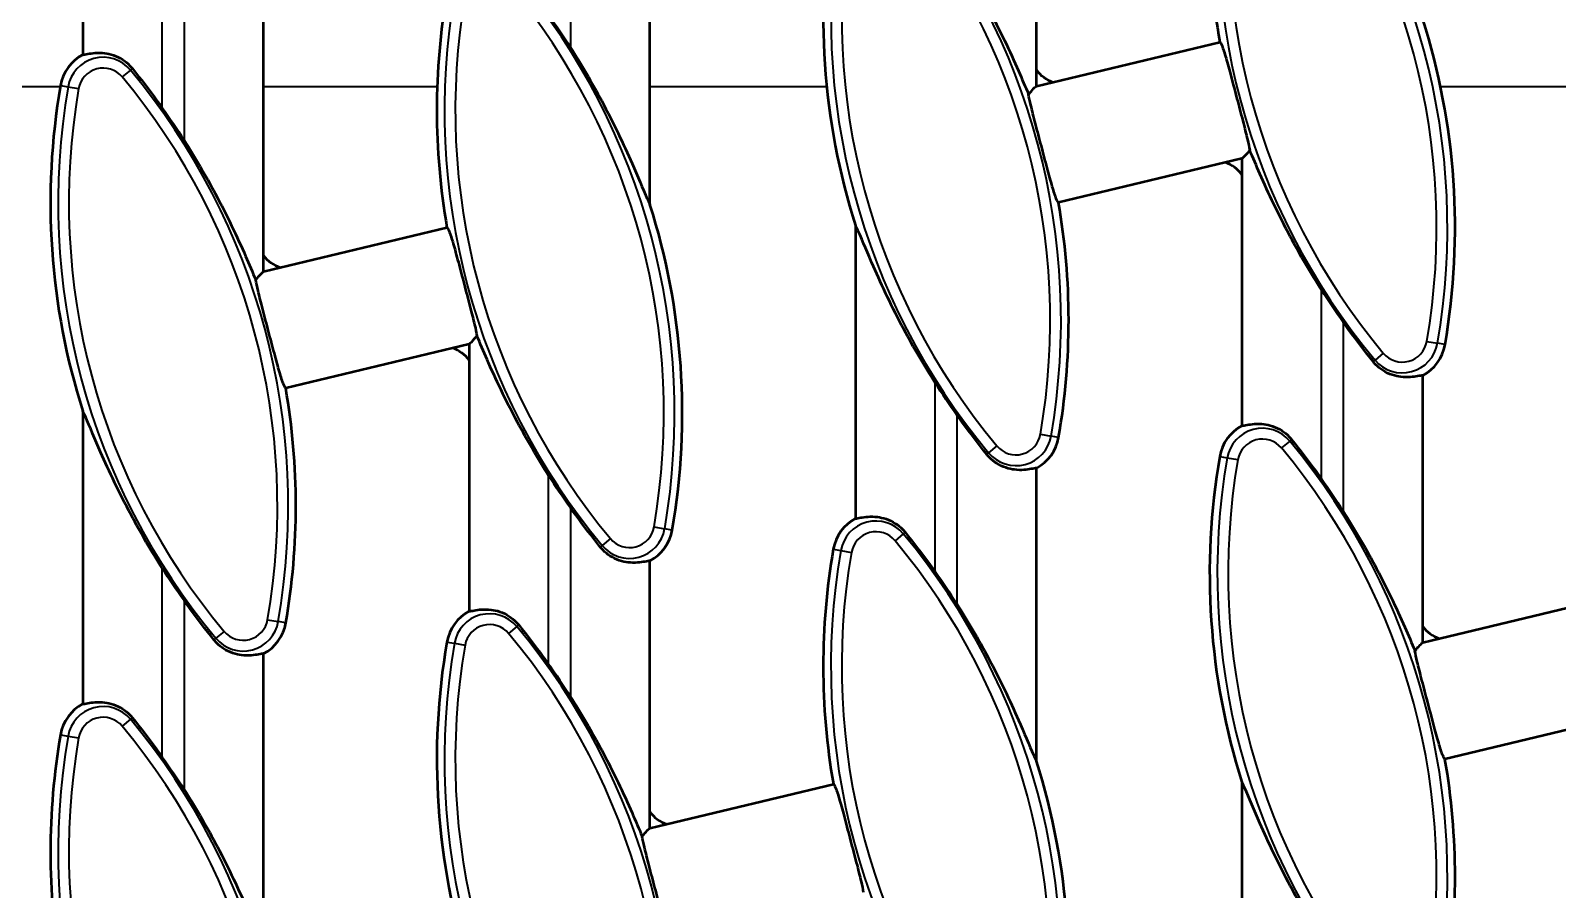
# Model space of a CAD drawing. Header units: millimetres. Extents: x 0 to 4362, y -130 to 2100.
# Drawn here: x 1888.6 to 2029.8, y 840.6 to 920 of the extents above; entities that cross this region are included whole.
import ezdxf

# ---------------------------------------------------------------- set-up
doc = ezdxf.new("R2010")
doc.units = ezdxf.units.MM
doc.header["$LTSCALE"] = 5
doc.layers.add('Sichtbar (ISO)', color=7, linetype='Continuous', lineweight=50)
doc.layers.add('Sichtbar schmal (ISO)', color=7, linetype='Continuous', lineweight=35)

msp = doc.modelspace()

# ---------------------------------------------------------------- linework, layer by layer
at = {"layer": 'Sichtbar (ISO)'}
for p, q in [((1893.45, 944.786), (1893.45, 917.719)), ((1981.593, 916.316), (1981.593, 939.511)), ((1945.878, 903.873), (1945.878, 930.94)), ((1910.164, 899.173), (1910.164, 922.368)), ((1983.131, 915.194), (1998.542, 918.893)), ((1981.593, 914.825), (1981.593, 916.316)), ((1981.593, 914.825), (1983.131, 915.194)), ((1999.055, 907.75), (1983.644, 904.052)), ((2000.593, 908.12), (1999.055, 907.75)), ((2000.593, 908.12), (2000.593, 906.629)), ((2000.593, 906.629), (2000.593, 883.433)), ((1964.878, 901.929), (1964.878, 874.862)), ((1911.702, 898.051), (1927.113, 901.75)), ((1910.164, 897.682), (1910.164, 899.173)), ((1910.164, 897.682), (1911.702, 898.051)), ((1927.626, 890.607), (1912.215, 886.909)), ((1929.164, 890.977), (1927.626, 890.607)), ((1929.164, 890.977), (1929.164, 889.486)), ((1929.164, 889.486), (1929.164, 866.29)), ((2017.307, 864.887), (2017.307, 888.083)), ((1893.45, 884.786), (1893.45, 857.719)), ((1981.593, 852.444), (1981.593, 879.511)), ((1945.878, 847.744), (1945.878, 870.94)), ((2018.845, 863.766), (2034.256, 867.464)), ((2017.307, 863.396), (2017.307, 864.887)), ((2017.307, 863.396), (2018.845, 863.766)), ((1910.164, 835.301), (1910.164, 862.368)), ((2034.769, 856.322), (2019.358, 852.623)), ((1947.417, 846.623), (1962.828, 850.321)), ((2000.593, 850.501), (2000.593, 823.433)), ((1945.878, 846.254), (1945.878, 847.744)), ((1945.878, 846.254), (1947.417, 846.623))]:
    msp.add_line(p, q, dxfattribs=at)
for centre, radius, start, end in [((2061.176, 929.752), 63.568, 170.18516, 189.83578), ((2025.461, 921.18), 63.568, 170.18516, 197.6286), ((1989.747, 912.609), 63.568, 170.18516, 189.83578), ((1885.296, 884.621), 63.043, 32.39092, 35.6676), ((1956.724, 901.764), 63.568, 350.18516, 17.6286), ((1895.337, 914.192), 4, 118.14254, 170.18516), ((1954.033, 904.038), 63.568, 170.18516, 197.6286), ((1849.581, 876.05), 63.043, 32.39092, 35.6676), ((1885.296, 884.621), 63.568, 350.18516, 17.6286), ((1921.01, 893.193), 63.568, 350.18516, 9.83578), ((2061.176, 929.752), 63.043, 212.39092, 215.6676), ((2015.42, 891.61), 4, 298.14254, 350.18516), ((1849.581, 876.05), 63.568, 350.18516, 9.83578), ((2025.461, 921.18), 63.043, 212.39092, 215.6676), ((1979.706, 883.038), 4, 298.14254, 350.18516), ((2002.479, 879.906), 4, 118.14254, 170.18516), ((2061.176, 869.752), 63.568, 170.18516, 197.6286), ((1989.747, 912.609), 63.043, 212.39092, 215.6676), ((1956.724, 841.764), 63.043, 32.39092, 35.6676), ((1943.992, 874.467), 4, 298.14254, 350.18516), ((1966.765, 871.335), 4, 118.14254, 170.18516), ((2025.461, 861.18), 63.568, 170.18516, 189.83578), ((1954.033, 904.038), 63.043, 212.39092, 215.6676), ((1921.01, 833.193), 63.043, 32.39092, 35.6676), ((1908.278, 865.896), 4, 298.14254, 350.18516), ((1931.051, 862.763), 4, 118.14254, 170.18516), ((1989.747, 852.609), 63.568, 170.18516, 197.6286), ((1885.296, 824.621), 63.043, 32.39092, 35.6676), ((1895.337, 854.192), 4, 118.14254, 170.18516), ((1954.033, 844.038), 63.568, 170.18516, 189.83578), ((1849.581, 816.05), 63.043, 32.39092, 35.6676), ((1921.01, 833.193), 63.568, 350.18516, 17.6286), ((1956.724, 841.764), 63.568, 350.18516, 9.83578)]:
    msp.add_arc(centre, radius, start, end, dxfattribs=at)
for centre, major_axis in [((1984.044, 918.062), (-1.864, -2.364)), ((1998.141, 904.883), (1.864, 2.364)), ((1912.616, 900.919), (-1.864, -2.364)), ((1926.713, 887.74), (1.864, 2.364)), ((2019.759, 866.633), (-1.864, -2.364)), ((1948.33, 849.49), (-1.864, -2.364))]:
    msp.add_ellipse(centre, major_axis=major_axis, ratio=0.9964365, start_param=5.9978889, end_param=6.643578, dxfattribs=at)
for points, knots in [([(1974.244, 926.965), (1975.234, 925.405), (1976.224, 923.717), (1978.204, 920.022), (1979.158, 918.008), (1980.249, 915.524), (1980.582, 914.739), (1980.872, 914.052)], [5.0571531, 5.0571531, 5.0571531, 5.0571531, 5.5983494, 5.5983494, 6.239433, 6.239433, 6.4973987, 6.4973987, 6.4973987, 6.4973987]), ([(1998.542, 918.893), (1998.597, 918.855), (1998.667, 918.733), (1998.858, 918.264), (1998.987, 917.86), (1999.26, 916.924), (1999.422, 916.329), (1999.77, 915.026), (1999.957, 914.317), (2000.308, 912.988), (2000.495, 912.279), (2000.837, 910.971), (2000.989, 910.373), (2001.194, 909.51), (2001.269, 909.161), (2001.314, 908.893)], [1.7192522, 1.7192522, 1.7192522, 1.7192522, 1.8793137, 1.8793137, 2.0858771, 2.0858771, 2.2920372, 2.2920372, 2.4981973, 2.4981973, 2.7044361, 2.7044361, 2.910675, 2.910675, 3.0785664, 3.0785664, 3.0785664, 3.0785664]), ([(1893.45, 917.719), (1893.555, 917.724), (1893.716, 917.757), (1894.305, 917.861), (1894.851, 917.937), (1895.717, 917.828), (1895.997, 917.77), (1896.57, 917.575), (1896.863, 917.436), (1897.355, 917.123), (1897.596, 916.932), (1897.892, 916.624), (1897.969, 916.537), (1898.041, 916.446)], [2.82851537, 2.82851537, 2.82851537, 2.82851537, 2.9796104, 2.9796104, 3.24690309, 3.24690309, 3.34987153, 3.34987153, 3.45283997, 3.45283997, 3.54324006, 3.54324006, 3.57659228, 3.57659228, 3.57659228, 3.57659228]), ([(1938.53, 918.393), (1939.52, 916.833), (1940.51, 915.146), (1942.489, 911.45), (1943.444, 909.437), (1944.712, 906.551), (1945.242, 905.254), (1945.69, 904.247), (1945.78, 904.053), (1945.861, 903.904), (1945.87, 903.888), (1945.878, 903.873)], [5.0571531, 5.0571531, 5.0571531, 5.0571531, 5.5983494, 5.5983494, 6.239433, 6.239433, 6.6427143, 6.6427143, 6.7428645, 6.7428645, 6.7559465, 6.7559465, 6.7559465, 6.7559465]), ([(1898.041, 916.446), (1898.807, 915.486), (1899.574, 914.486), (1900.447, 913.297), (1900.622, 913.055), (1900.798, 912.809)], [1.09829535, 1.09829535, 1.09829535, 1.09829535, 1.45268918, 1.45268918, 1.54121651, 1.54121651, 1.54121651, 1.54121651]), ([(1980.872, 914.052), (1980.923, 914.114), (1980.972, 914.174), (1981.178, 914.42), (1981.317, 914.574), (1981.493, 914.746), (1981.548, 914.793), (1981.593, 914.825)], [2.43795424, 2.43795424, 2.43795424, 2.43795424, 2.47356168, 2.47356168, 2.59214538, 2.59214538, 2.65998112, 2.65998112, 2.65998112, 2.65998112]), ([(1983.644, 904.052), (1983.589, 904.09), (1983.518, 904.212), (1983.328, 904.68), (1983.198, 905.085), (1982.925, 906.021), (1982.763, 906.615), (1982.415, 907.918), (1982.229, 908.627), (1981.878, 909.956), (1981.69, 910.666), (1981.349, 911.973), (1981.196, 912.572), (1980.992, 913.435), (1980.916, 913.784), (1980.872, 914.052)], [0.0465019, 0.0465019, 0.0465019, 0.0465019, 0.2065634, 0.2065634, 0.4131269, 0.4131269, 0.619287, 0.619287, 0.825447, 0.825447, 1.0316859, 1.0316859, 1.2379247, 1.2379247, 1.4058161, 1.4058161, 1.4058161, 1.4058161]), ([(1902.816, 909.822), (1903.805, 908.262), (1904.795, 906.574), (1906.775, 902.879), (1907.73, 900.865), (1908.821, 898.381), (1909.153, 897.596), (1909.443, 896.909)], [5.0571531, 5.0571531, 5.0571531, 5.0571531, 5.5983494, 5.5983494, 6.239433, 6.239433, 6.4973987, 6.4973987, 6.4973987, 6.4973987]), ([(2001.314, 908.893), (2001.29, 908.863), (2001.266, 908.834), (2001.011, 908.524), (2000.796, 908.286), (2000.631, 908.148), (2000.611, 908.132), (2000.593, 908.12)], [0.7002353, 0.7002353, 0.7002353, 0.7002353, 0.71793965, 0.71793965, 0.89397869, 0.89397869, 0.92025014, 0.92025014, 0.92025014, 0.92025014]), ([(2007.941, 895.98), (2006.952, 897.54), (2005.962, 899.227), (2003.982, 902.923), (2003.027, 904.936), (2001.936, 907.421), (2001.604, 908.206), (2001.314, 908.893)], [5.0571531, 5.0571531, 5.0571531, 5.0571531, 5.5983494, 5.5983494, 6.239433, 6.239433, 6.4973987, 6.4973987, 6.4973987, 6.4973987]), ([(1972.227, 887.409), (1971.237, 888.969), (1970.247, 890.656), (1968.268, 894.351), (1967.313, 896.365), (1966.045, 899.251), (1965.515, 900.548), (1965.067, 901.555), (1964.977, 901.748), (1964.896, 901.898), (1964.887, 901.914), (1964.878, 901.929)], [5.0571531, 5.0571531, 5.0571531, 5.0571531, 5.5983494, 5.5983494, 6.239433, 6.239433, 6.6427143, 6.6427143, 6.7428645, 6.7428645, 6.7559465, 6.7559465, 6.7559465, 6.7559465]), ([(1927.113, 901.75), (1927.168, 901.712), (1927.239, 901.59), (1927.429, 901.121), (1927.559, 900.717), (1927.832, 899.781), (1927.994, 899.187), (1928.342, 897.883), (1928.528, 897.174), (1928.879, 895.845), (1929.067, 895.136), (1929.408, 893.828), (1929.561, 893.23), (1929.765, 892.367), (1929.841, 892.018), (1929.885, 891.75)], [1.7192522, 1.7192522, 1.7192522, 1.7192522, 1.8793137, 1.8793137, 2.0858771, 2.0858771, 2.2920372, 2.2920372, 2.4981973, 2.4981973, 2.7044361, 2.7044361, 2.910675, 2.910675, 3.0785664, 3.0785664, 3.0785664, 3.0785664]), ([(1909.443, 896.909), (1909.494, 896.972), (1909.543, 897.031), (1909.749, 897.277), (1909.888, 897.431), (1910.064, 897.603), (1910.119, 897.651), (1910.164, 897.682)], [2.43795424, 2.43795424, 2.43795424, 2.43795424, 2.47356168, 2.47356168, 2.59214538, 2.59214538, 2.65998112, 2.65998112, 2.65998112, 2.65998112]), ([(1912.215, 886.909), (1912.16, 886.947), (1912.09, 887.069), (1911.899, 887.538), (1911.77, 887.942), (1911.497, 888.878), (1911.335, 889.472), (1910.987, 890.776), (1910.8, 891.484), (1910.449, 892.814), (1910.262, 893.523), (1909.92, 894.831), (1909.768, 895.429), (1909.563, 896.292), (1909.488, 896.641), (1909.443, 896.909)], [0.0465019, 0.0465019, 0.0465019, 0.0465019, 0.2065634, 0.2065634, 0.4131269, 0.4131269, 0.619287, 0.619287, 0.825447, 0.825447, 1.0316859, 1.0316859, 1.2379247, 1.2379247, 1.4058161, 1.4058161, 1.4058161, 1.4058161]), ([(2012.716, 889.355), (2011.95, 890.316), (2011.183, 891.316), (2010.31, 892.505), (2010.135, 892.747), (2009.959, 892.992)], [1.09829535, 1.09829535, 1.09829535, 1.09829535, 1.45268918, 1.45268918, 1.54121651, 1.54121651, 1.54121651, 1.54121651]), ([(1929.885, 891.75), (1929.861, 891.72), (1929.837, 891.691), (1929.582, 891.381), (1929.367, 891.143), (1929.202, 891.005), (1929.182, 890.989), (1929.164, 890.977)], [0.7002353, 0.7002353, 0.7002353, 0.7002353, 0.71793965, 0.71793965, 0.89397869, 0.89397869, 0.92025014, 0.92025014, 0.92025014, 0.92025014]), ([(1936.513, 878.837), (1935.523, 880.397), (1934.533, 882.085), (1932.553, 885.78), (1931.599, 887.793), (1930.508, 890.278), (1930.175, 891.063), (1929.885, 891.75)], [5.0571531, 5.0571531, 5.0571531, 5.0571531, 5.5983494, 5.5983494, 6.239433, 6.239433, 6.4973987, 6.4973987, 6.4973987, 6.4973987]), ([(2017.307, 888.083), (2017.202, 888.078), (2017.041, 888.045), (2016.452, 887.941), (2015.906, 887.865), (2015.04, 887.974), (2014.76, 888.031), (2014.187, 888.227), (2013.894, 888.366), (2013.402, 888.679), (2013.161, 888.87), (2012.865, 889.178), (2012.788, 889.265), (2012.716, 889.355)], [2.82851537, 2.82851537, 2.82851537, 2.82851537, 2.9796104, 2.9796104, 3.24690309, 3.24690309, 3.34987153, 3.34987153, 3.45283997, 3.45283997, 3.54324006, 3.54324006, 3.57659228, 3.57659228, 3.57659228, 3.57659228]), ([(1900.798, 870.266), (1899.809, 871.826), (1898.819, 873.513), (1896.839, 877.208), (1895.884, 879.222), (1894.617, 882.108), (1894.086, 883.405), (1893.639, 884.412), (1893.549, 884.605), (1893.468, 884.755), (1893.459, 884.771), (1893.45, 884.786)], [5.0571531, 5.0571531, 5.0571531, 5.0571531, 5.5983494, 5.5983494, 6.239433, 6.239433, 6.6427143, 6.6427143, 6.7428645, 6.7428645, 6.7559465, 6.7559465, 6.7559465, 6.7559465]), ([(1977.002, 880.784), (1976.235, 881.744), (1975.469, 882.744), (1974.596, 883.934), (1974.421, 884.176), (1974.244, 884.421)], [1.09829535, 1.09829535, 1.09829535, 1.09829535, 1.45268918, 1.45268918, 1.54121651, 1.54121651, 1.54121651, 1.54121651]), ([(2000.593, 883.433), (2000.697, 883.438), (2000.858, 883.471), (2001.448, 883.575), (2001.994, 883.651), (2002.86, 883.542), (2003.139, 883.485), (2003.713, 883.289), (2004.006, 883.15), (2004.497, 882.837), (2004.739, 882.646), (2005.035, 882.338), (2005.112, 882.251), (2005.184, 882.161)], [2.82851537, 2.82851537, 2.82851537, 2.82851537, 2.9796104, 2.9796104, 3.24690309, 3.24690309, 3.34987153, 3.34987153, 3.45283997, 3.45283997, 3.54324006, 3.54324006, 3.57659228, 3.57659228, 3.57659228, 3.57659228]), ([(2005.184, 882.161), (2005.95, 881.2), (2006.717, 880.2), (2007.589, 879.011), (2007.765, 878.769), (2007.941, 878.523)], [1.09829535, 1.09829535, 1.09829535, 1.09829535, 1.45268918, 1.45268918, 1.54121651, 1.54121651, 1.54121651, 1.54121651]), ([(1981.593, 879.511), (1981.488, 879.506), (1981.327, 879.473), (1980.737, 879.369), (1980.192, 879.293), (1979.326, 879.403), (1979.046, 879.46), (1978.473, 879.655), (1978.179, 879.794), (1977.688, 880.108), (1977.447, 880.299), (1977.15, 880.606), (1977.074, 880.693), (1977.002, 880.784)], [2.82851537, 2.82851537, 2.82851537, 2.82851537, 2.9796104, 2.9796104, 3.24690309, 3.24690309, 3.34987153, 3.34987153, 3.45283997, 3.45283997, 3.54324006, 3.54324006, 3.57659228, 3.57659228, 3.57659228, 3.57659228]), ([(1941.287, 872.212), (1940.521, 873.173), (1939.755, 874.173), (1938.882, 875.362), (1938.706, 875.604), (1938.53, 875.85)], [1.09829535, 1.09829535, 1.09829535, 1.09829535, 1.45268918, 1.45268918, 1.54121651, 1.54121651, 1.54121651, 1.54121651]), ([(1964.878, 874.862), (1964.983, 874.867), (1965.144, 874.9), (1965.734, 875.004), (1966.279, 875.08), (1967.146, 874.971), (1967.425, 874.913), (1967.999, 874.718), (1968.292, 874.579), (1968.783, 874.265), (1969.025, 874.075), (1969.321, 873.767), (1969.398, 873.68), (1969.47, 873.589)], [2.82851537, 2.82851537, 2.82851537, 2.82851537, 2.9796104, 2.9796104, 3.24690309, 3.24690309, 3.34987153, 3.34987153, 3.45283997, 3.45283997, 3.54324006, 3.54324006, 3.57659228, 3.57659228, 3.57659228, 3.57659228]), ([(2009.959, 875.536), (2010.948, 873.976), (2011.938, 872.288), (2013.918, 868.593), (2014.873, 866.58), (2015.964, 864.095), (2016.296, 863.31), (2016.586, 862.623)], [5.0571531, 5.0571531, 5.0571531, 5.0571531, 5.5983494, 5.5983494, 6.239433, 6.239433, 6.4973987, 6.4973987, 6.4973987, 6.4973987]), ([(1969.47, 873.589), (1970.236, 872.629), (1971.002, 871.629), (1971.875, 870.439), (1972.051, 870.198), (1972.227, 869.952)], [1.09829535, 1.09829535, 1.09829535, 1.09829535, 1.45268918, 1.45268918, 1.54121651, 1.54121651, 1.54121651, 1.54121651]), ([(1945.878, 870.94), (1945.774, 870.935), (1945.613, 870.902), (1945.023, 870.798), (1944.478, 870.722), (1943.611, 870.831), (1943.332, 870.889), (1942.758, 871.084), (1942.465, 871.223), (1941.974, 871.536), (1941.732, 871.727), (1941.436, 872.035), (1941.359, 872.122), (1941.287, 872.212)], [2.82851537, 2.82851537, 2.82851537, 2.82851537, 2.9796104, 2.9796104, 3.24690309, 3.24690309, 3.34987153, 3.34987153, 3.45283997, 3.45283997, 3.54324006, 3.54324006, 3.57659228, 3.57659228, 3.57659228, 3.57659228]), ([(1905.573, 863.641), (1904.807, 864.601), (1904.04, 865.602), (1903.168, 866.791), (1902.992, 867.033), (1902.816, 867.278)], [1.09829535, 1.09829535, 1.09829535, 1.09829535, 1.45268918, 1.45268918, 1.54121651, 1.54121651, 1.54121651, 1.54121651]), ([(1974.244, 866.965), (1975.234, 865.405), (1976.224, 863.717), (1978.204, 860.022), (1979.158, 858.008), (1980.426, 855.122), (1980.957, 853.825), (1981.404, 852.818), (1981.494, 852.625), (1981.575, 852.475), (1981.584, 852.459), (1981.593, 852.444)], [5.0571531, 5.0571531, 5.0571531, 5.0571531, 5.5983494, 5.5983494, 6.239433, 6.239433, 6.6427143, 6.6427143, 6.7428645, 6.7428645, 6.7559465, 6.7559465, 6.7559465, 6.7559465]), ([(1929.164, 866.29), (1929.269, 866.295), (1929.43, 866.328), (1930.02, 866.432), (1930.565, 866.508), (1931.431, 866.399), (1931.711, 866.342), (1932.284, 866.147), (1932.578, 866.007), (1933.069, 865.694), (1933.31, 865.503), (1933.607, 865.196), (1933.683, 865.108), (1933.755, 865.018)], [2.82851537, 2.82851537, 2.82851537, 2.82851537, 2.9796104, 2.9796104, 3.24690309, 3.24690309, 3.34987153, 3.34987153, 3.45283997, 3.45283997, 3.54324006, 3.54324006, 3.57659228, 3.57659228, 3.57659228, 3.57659228]), ([(1933.755, 865.018), (1934.522, 864.057), (1935.288, 863.057), (1936.161, 861.868), (1936.336, 861.626), (1936.513, 861.381)], [1.09829535, 1.09829535, 1.09829535, 1.09829535, 1.45268918, 1.45268918, 1.54121651, 1.54121651, 1.54121651, 1.54121651]), ([(1910.164, 862.368), (1910.06, 862.363), (1909.899, 862.331), (1909.309, 862.227), (1908.763, 862.15), (1907.897, 862.26), (1907.618, 862.317), (1907.044, 862.512), (1906.751, 862.651), (1906.26, 862.965), (1906.018, 863.156), (1905.722, 863.463), (1905.645, 863.551), (1905.573, 863.641)], [2.82851537, 2.82851537, 2.82851537, 2.82851537, 2.9796104, 2.9796104, 3.24690309, 3.24690309, 3.34987153, 3.34987153, 3.45283997, 3.45283997, 3.54324006, 3.54324006, 3.57659228, 3.57659228, 3.57659228, 3.57659228]), ([(2016.586, 862.623), (2016.643, 862.693), (2016.697, 862.759), (2016.904, 863.005), (2017.04, 863.155), (2017.21, 863.32), (2017.263, 863.366), (2017.307, 863.396)], [2.43992656, 2.43992656, 2.43992656, 2.43992656, 2.47945595, 2.47945595, 2.59585575, 2.59585575, 2.6615408, 2.6615408, 2.6615408, 2.6615408]), ([(2019.358, 852.623), (2019.303, 852.661), (2019.233, 852.783), (2019.042, 853.252), (2018.913, 853.656), (2018.64, 854.592), (2018.478, 855.187), (2018.13, 856.49), (2017.943, 857.199), (2017.592, 858.528), (2017.405, 859.237), (2017.063, 860.545), (2016.91, 861.143), (2016.706, 862.006), (2016.631, 862.355), (2016.586, 862.623)], [0.0465019, 0.0465019, 0.0465019, 0.0465019, 0.2065634, 0.2065634, 0.4131269, 0.4131269, 0.619287, 0.619287, 0.825447, 0.825447, 1.0316859, 1.0316859, 1.2379247, 1.2379247, 1.4058161, 1.4058161, 1.4058161, 1.4058161]), ([(1938.53, 858.393), (1939.52, 856.833), (1940.51, 855.146), (1942.489, 851.45), (1943.444, 849.437), (1944.535, 846.952), (1944.868, 846.167), (1945.158, 845.48)], [5.0571531, 5.0571531, 5.0571531, 5.0571531, 5.5983494, 5.5983494, 6.239433, 6.239433, 6.4973987, 6.4973987, 6.4973987, 6.4973987]), ([(1893.45, 857.719), (1893.555, 857.724), (1893.716, 857.757), (1894.305, 857.861), (1894.851, 857.937), (1895.717, 857.828), (1895.997, 857.77), (1896.57, 857.575), (1896.863, 857.436), (1897.355, 857.123), (1897.596, 856.932), (1897.892, 856.624), (1897.969, 856.537), (1898.041, 856.446)], [2.82851537, 2.82851537, 2.82851537, 2.82851537, 2.9796104, 2.9796104, 3.24690309, 3.24690309, 3.34987153, 3.34987153, 3.45283997, 3.45283997, 3.54324006, 3.54324006, 3.57659228, 3.57659228, 3.57659228, 3.57659228]), ([(1898.041, 856.446), (1898.807, 855.486), (1899.574, 854.486), (1900.447, 853.297), (1900.622, 853.055), (1900.798, 852.809)], [1.09829535, 1.09829535, 1.09829535, 1.09829535, 1.45268918, 1.45268918, 1.54121651, 1.54121651, 1.54121651, 1.54121651]), ([(1902.816, 849.822), (1903.805, 848.262), (1904.795, 846.574), (1906.775, 842.879), (1907.73, 840.865), (1908.997, 837.979), (1909.528, 836.682), (1909.976, 835.675), (1910.065, 835.482), (1910.146, 835.333), (1910.155, 835.316), (1910.164, 835.301)], [5.0571531, 5.0571531, 5.0571531, 5.0571531, 5.5983494, 5.5983494, 6.239433, 6.239433, 6.6427143, 6.6427143, 6.7428645, 6.7428645, 6.7559465, 6.7559465, 6.7559465, 6.7559465]), ([(1962.828, 850.321), (1962.883, 850.284), (1962.953, 850.161), (1963.144, 849.693), (1963.273, 849.289), (1963.546, 848.352), (1963.708, 847.758), (1964.056, 846.455), (1964.243, 845.746), (1964.593, 844.417), (1964.781, 843.707), (1965.122, 842.4), (1965.275, 841.801), (1965.479, 840.938), (1965.555, 840.589), (1965.599, 840.321)], [1.7192522, 1.7192522, 1.7192522, 1.7192522, 1.8793137, 1.8793137, 2.0858771, 2.0858771, 2.2920372, 2.2920372, 2.4981973, 2.4981973, 2.7044361, 2.7044361, 2.910675, 2.910675, 3.0785664, 3.0785664, 3.0785664, 3.0785664]), ([(2007.941, 835.98), (2006.952, 837.54), (2005.962, 839.227), (2003.982, 842.923), (2003.027, 844.936), (2001.76, 847.822), (2001.229, 849.12), (2000.781, 850.127), (2000.692, 850.32), (2000.611, 850.469), (2000.602, 850.485), (2000.593, 850.501)], [5.0571531, 5.0571531, 5.0571531, 5.0571531, 5.5983494, 5.5983494, 6.239433, 6.239433, 6.6427143, 6.6427143, 6.7428645, 6.7428645, 6.7559465, 6.7559465, 6.7559465, 6.7559465]), ([(1945.158, 845.48), (1945.208, 845.543), (1945.258, 845.603), (1945.463, 845.849), (1945.603, 846.003), (1945.778, 846.174), (1945.833, 846.222), (1945.878, 846.254)], [2.43795424, 2.43795424, 2.43795424, 2.43795424, 2.47356168, 2.47356168, 2.59214538, 2.59214538, 2.65998112, 2.65998112, 2.65998112, 2.65998112]), ([(1947.929, 835.48), (1947.874, 835.518), (1947.804, 835.64), (1947.613, 836.109), (1947.484, 836.513), (1947.211, 837.449), (1947.049, 838.044), (1946.701, 839.347), (1946.514, 840.056), (1946.164, 841.385), (1945.976, 842.094), (1945.635, 843.402), (1945.482, 844.001), (1945.278, 844.863), (1945.202, 845.213), (1945.158, 845.48)], [0.0465019, 0.0465019, 0.0465019, 0.0465019, 0.2065634, 0.2065634, 0.4131269, 0.4131269, 0.619287, 0.619287, 0.825447, 0.825447, 1.0316859, 1.0316859, 1.2379247, 1.2379247, 1.4058161, 1.4058161, 1.4058161, 1.4058161])]:
    msp.add_open_spline(points, degree=3, knots=knots, dxfattribs=at)
at = {"layer": 'Sichtbar schmal (ISO)'}
for p, q in [((1938.53, 935.85), (1938.53, 918.393)), ((1900.798, 912.809), (1900.798, 930.266)), ((1902.816, 927.278), (1902.816, 909.822)), ((1897.866, 916.3), (1897.1, 915.662)), ((1898.041, 916.446), (1897.866, 916.3)), ((1891.375, 914.757), (1875.631, 914.757)), ((1891.395, 914.874), (1892.092, 914.753)), ((1892.092, 914.753), (1893.074, 914.583)), ((1926.215, 914.757), (1910.164, 914.757)), ((1962.219, 914.757), (1945.878, 914.757)), ((2036.307, 914.757), (2018.95, 914.757)), ((2007.941, 878.523), (2007.941, 895.98)), ((2009.959, 892.992), (2009.959, 875.536)), ((2017.683, 891.218), (2018.665, 891.049)), ((2019.362, 890.928), (2018.665, 891.049)), ((2012.716, 889.355), (2012.891, 889.502)), ((2013.657, 890.14), (2012.891, 889.502)), ((1972.227, 869.952), (1972.227, 887.409)), ((1974.244, 884.421), (1974.244, 866.965)), ((1981.969, 882.647), (1982.95, 882.477)), ((1983.648, 882.357), (1982.95, 882.477)), ((2005.184, 882.161), (2005.008, 882.014)), ((1977.002, 880.784), (1977.177, 880.93)), ((1977.942, 881.568), (1977.177, 880.93)), ((2005.008, 882.014), (2004.243, 881.376)), ((1998.538, 880.588), (1999.235, 880.467)), ((1999.235, 880.467), (2000.217, 880.298)), ((1936.513, 861.381), (1936.513, 878.837)), ((1938.53, 875.85), (1938.53, 858.393)), ((1946.254, 874.076), (1947.236, 873.906)), ((1947.933, 873.785), (1947.236, 873.906)), ((1969.47, 873.589), (1969.294, 873.443)), ((1941.287, 872.212), (1941.463, 872.359)), ((1942.228, 872.997), (1941.463, 872.359)), ((1969.294, 873.443), (1968.529, 872.805)), ((1962.824, 872.017), (1963.521, 871.896)), ((1963.521, 871.896), (1964.503, 871.726)), ((1900.798, 852.809), (1900.798, 870.266)), ((1902.816, 867.278), (1902.816, 849.822)), ((1910.54, 865.504), (1911.522, 865.334)), ((1912.219, 865.214), (1911.522, 865.334)), ((1905.573, 863.641), (1905.749, 863.787)), ((1906.514, 864.425), (1905.749, 863.787)), ((1933.58, 864.871), (1932.815, 864.234)), ((1933.755, 865.018), (1933.58, 864.871)), ((1927.109, 863.445), (1927.807, 863.325)), ((1927.807, 863.325), (1928.788, 863.155)), ((1897.866, 856.3), (1897.1, 855.662)), ((1898.041, 856.446), (1897.866, 856.3)), ((1891.395, 854.874), (1892.092, 854.753)), ((1892.092, 854.753), (1893.074, 854.583))]:
    msp.add_line(p, q, dxfattribs=at)
for centre, radius, start, end in [((1956.724, 901.764), 61.864, 350.18516, 39.81484), ((1956.724, 901.764), 62.861, 350.18516, 39.81484), ((2061.176, 929.752), 62.861, 170.18516, 219.81484), ((2061.176, 929.752), 61.864, 170.18516, 219.81484), ((1921.01, 893.193), 62.861, 350.18516, 39.81484), ((2025.461, 921.18), 62.861, 170.18516, 219.81484), ((2025.461, 921.18), 61.864, 170.18516, 219.81484), ((1921.01, 893.193), 61.864, 350.18516, 39.81484), ((1885.296, 884.621), 62.861, 350.18516, 39.81484), ((1989.747, 912.609), 62.861, 170.18516, 219.81484), ((1989.747, 912.609), 61.864, 170.18516, 219.81484), ((1885.296, 884.621), 61.864, 350.18516, 39.81484), ((1895.337, 914.192), 3.292, 39.81484, 170.18516), ((1895.337, 914.192), 2.296, 39.81484, 170.18516), ((1849.581, 876.05), 62.861, 350.18516, 39.81484), ((1954.033, 904.038), 62.861, 170.18516, 219.81484), ((1954.033, 904.038), 61.864, 170.18516, 219.81484), ((1849.581, 876.05), 61.864, 350.18516, 39.81484), ((2015.42, 891.61), 3.292, 219.81484, 350.18516), ((2015.42, 891.61), 2.296, 219.81484, 350.18516), ((1979.706, 883.038), 3.292, 219.81484, 350.18516), ((1979.706, 883.038), 2.296, 219.81484, 350.18516), ((2002.479, 879.906), 3.292, 39.81484, 170.18516), ((2002.479, 879.906), 2.296, 39.81484, 170.18516), ((1956.724, 841.764), 61.864, 350.18516, 39.81484), ((1956.724, 841.764), 62.861, 350.18516, 39.81484), ((2061.176, 869.752), 62.861, 170.18516, 219.81484), ((2061.176, 869.752), 61.864, 170.18516, 219.81484), ((1943.992, 874.467), 3.292, 219.81484, 350.18516), ((1943.992, 874.467), 2.296, 219.81484, 350.18516), ((1966.765, 871.335), 3.292, 39.81484, 170.18516), ((1966.765, 871.335), 2.296, 39.81484, 170.18516), ((1921.01, 833.193), 61.864, 350.18516, 39.81484), ((1921.01, 833.193), 62.861, 350.18516, 39.81484), ((2025.461, 861.18), 62.861, 170.18516, 219.81484), ((2025.461, 861.18), 61.864, 170.18516, 219.81484), ((1908.278, 865.896), 3.292, 219.81484, 350.18516), ((1908.278, 865.896), 2.296, 219.81484, 350.18516), ((1931.051, 862.763), 3.292, 39.81484, 170.18516), ((1931.051, 862.763), 2.296, 39.81484, 170.18516), ((1885.296, 824.621), 61.864, 350.18516, 39.81484), ((1885.296, 824.621), 62.861, 350.18516, 39.81484), ((1989.747, 852.609), 62.861, 170.18516, 219.81484), ((1989.747, 852.609), 61.864, 170.18516, 219.81484), ((1895.337, 854.192), 3.292, 39.81484, 170.18516), ((1895.337, 854.192), 2.296, 39.81484, 170.18516), ((1849.581, 816.05), 61.864, 350.18516, 39.81484), ((1849.581, 816.05), 62.861, 350.18516, 39.81484), ((1954.033, 844.038), 62.861, 170.18516, 219.81484), ((1954.033, 844.038), 61.864, 170.18516, 219.81484)]:
    msp.add_arc(centre, radius, start, end, dxfattribs=at)

doc.saveas('drawing.dxf')
